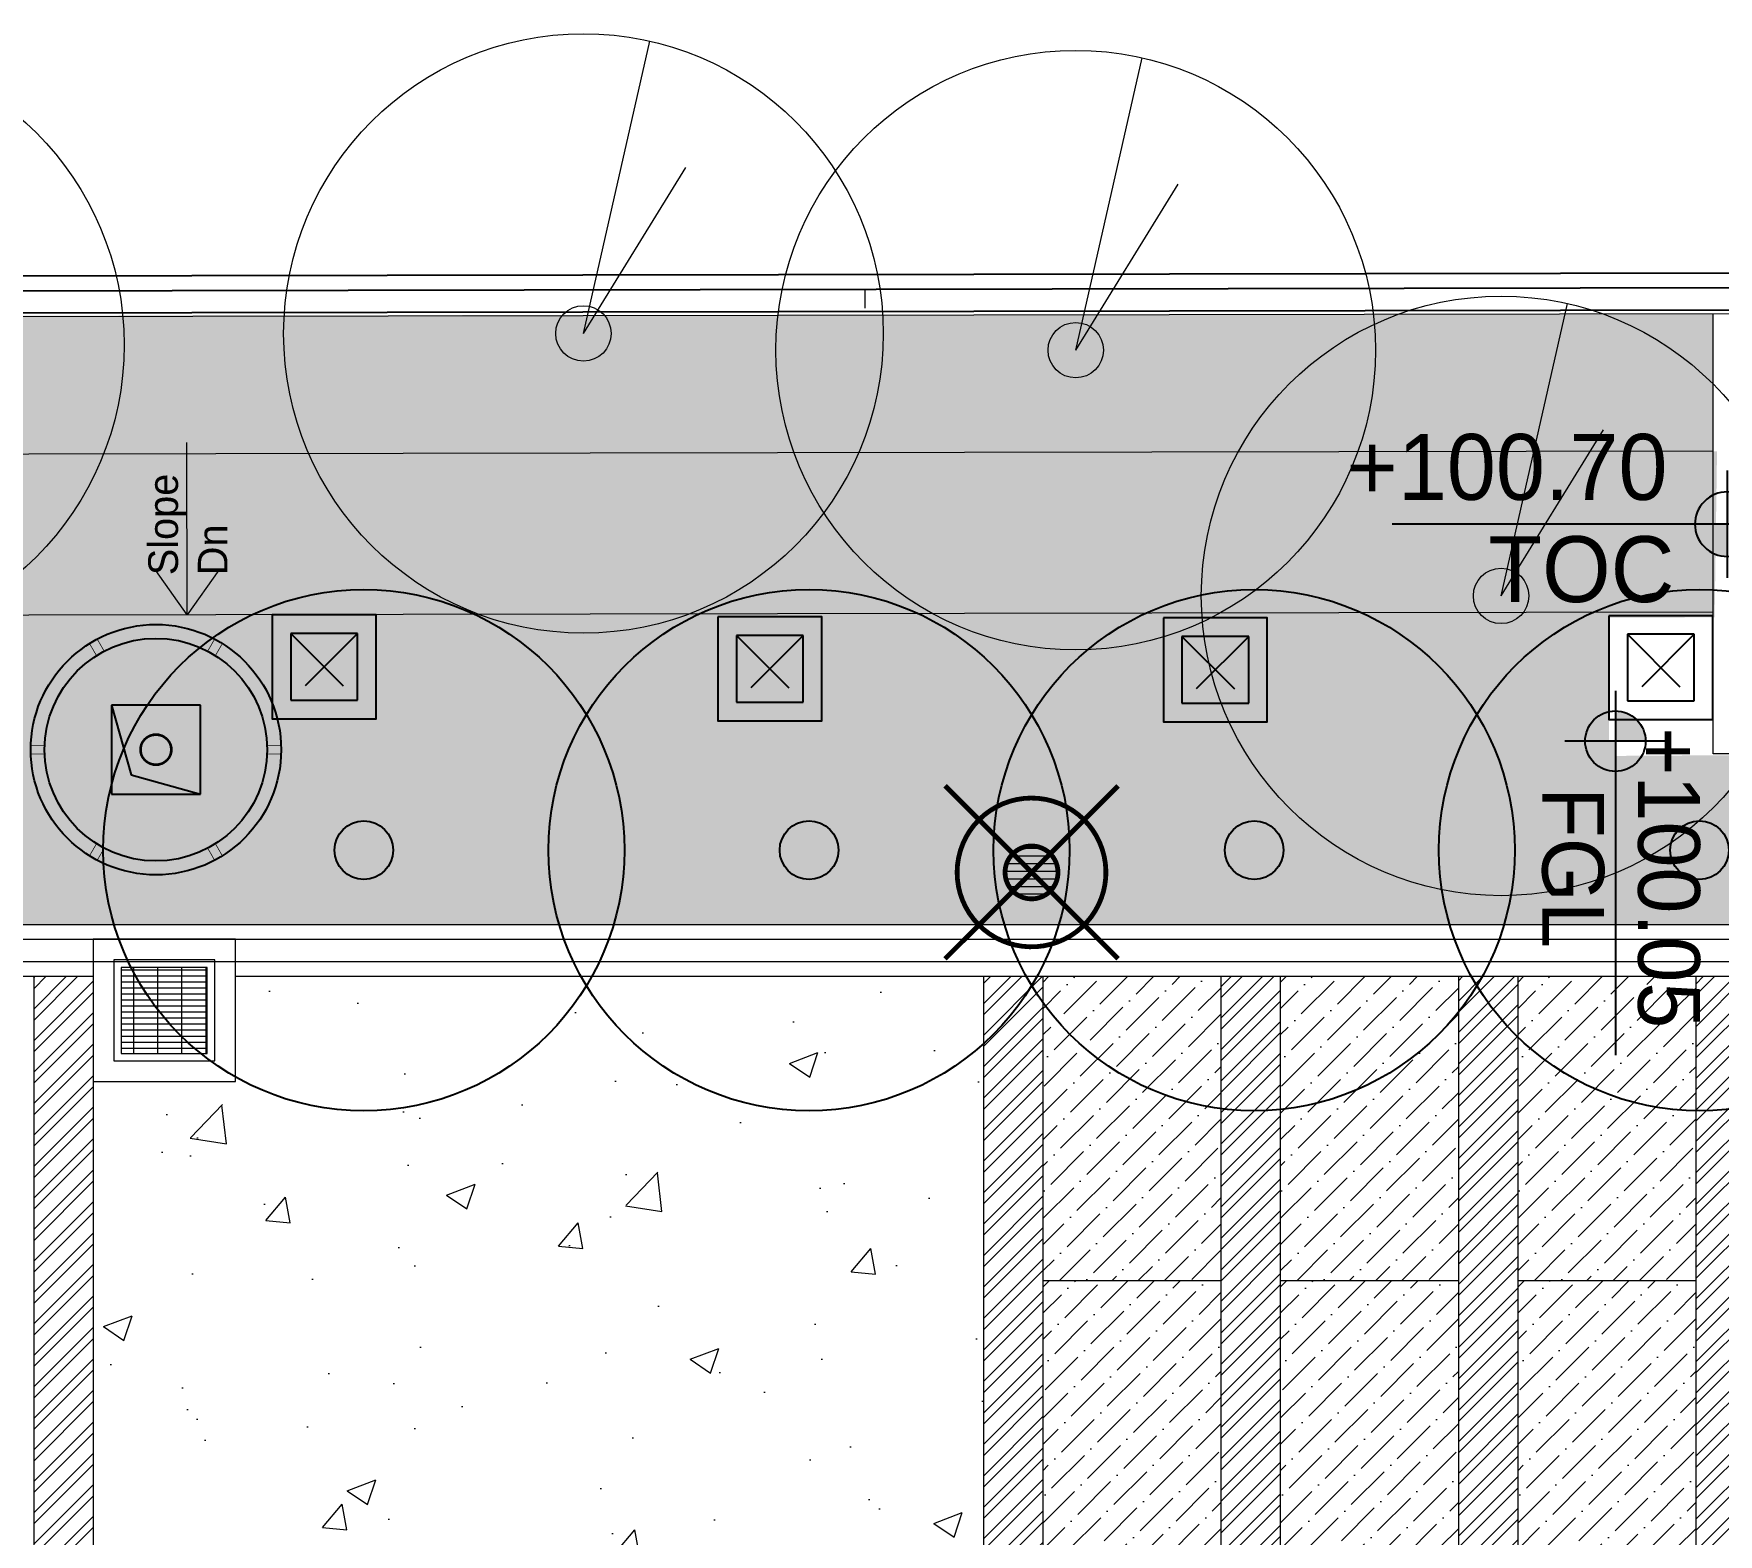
# Model space of a CAD drawing. Header units: millimetres. Extents: x 7964926 to 16080295, y -6277184 to -2986664.
# Drawn here: x 8075576 to 8086928, y -3085820 to -3075707 of the extents above; entities that cross this region are included whole.
import ezdxf

# ---------------------------------------------------------------- set-up
doc = ezdxf.new("R2010")
doc.units = ezdxf.units.MM
doc.header["$LTSCALE"] = 2000
doc.header["$MEASUREMENT"] = 0
for name, pattern in [('( Hidden )', [0.375, 0.25, -0.125]), ('1', [0, 0, 0]), ('DASHDOT', [1, 0.5, -0.25, 0, -0.25])]:
    doc.linetypes.add(name, pattern=pattern)
for name, color, linetype in [('EARTHPIT', 230, 'Continuous'), ('L - proposed trees', 74, 'Continuous'), ('L-FL', 7, 'Continuous'), ('PS$RCP', 8, 'DASHDOT')]:
    doc.layers.add(name, color=color, linetype=linetype)
for name, color, linetype, lineweight in [('L - paving', 9, 'Continuous', 5), ('L- existing trees', 76, 'Continuous', 18), ('L-CHAMBERS', 50, 'Continuous', 5), ('L-compound wall', 7, 'Continuous', 20), ('L-ELE 2', 30, 'Continuous', 15), ('L-ELE 4', 27, 'Continuous', 9), ('L-HATCH-1', 9, 'Continuous', 5), ('L-kerb', 24, 'Continuous', 13), ('L-LAWN HATCH', 96, 'Continuous', 5), ('L-lights', 213, 'Continuous', 0), ('L-Paver 400x400', 250, '1', 13), ('L-TEXT', 7, 'Continuous', 20)]:
    doc.layers.add(name, color=color, linetype=linetype, lineweight=lineweight)
doc.styles.add('Arial narrow', font='ARIALN.TTF')
doc.styles.add('Century Gothic', font='GOTHIC.TTF')
doc.styles.get("Standard").update_dxf_attribs({"font": 'romans.shx', "width": 0.75})
doc.dimstyles.new('150MM TEXT', dxfattribs={"dimtxt": 350, "dimasz": 200, "dimexe": 0, "dimexo": 0, "dimgap": 0, "dimtad": 0, "dimdec": 0, "dimdsep": 46, "dimtxsty": 'Arial narrow', "dimblk": 'ARCHTICK', "dimcen": 100, "dimclrd": 256, "dimclre": 8, "dimclrt": 6, "dimadec": 0, "dimazin": 0, "dimtfac": 1, "dimtdec": 0, "dimtofl": 0, "dimtmove": 1, "dimatfit": 3, "dimfxl": 375, "dimlwd": -1, "dimlwe": 9, "dimarcsym": 0})
pattern_1 = [(90, (0, 0), (-212.1320343, 212.1320343), [56.25, -368.0140689]), (45, (0, 0), (-212.1320343559643, 212.1320343559643), [56.25, -243.75]), (135, (0, 0), (-212.1320343559643, -212.1320343559642), [56.25, -243.75])]
pattern_2 = [(45, (0, 0), (-106.0660171779821, 106.0660171779821), []), (45, (0, 75), (-106.0660171779821, 106.0660171779821), [])]

# ---------------------------------------------------------------- blocks, each defined once
blk = doc.blocks.new('tree14 pp')
at = {"layer": 'L - proposed trees', "ltscale": 2000}
for radius in [1275.302534825622, 143.4666385081149]:
    blk.add_circle((-1172.818588513415, 1330.713593520573), radius, dxfattribs=at)
blk = doc.blocks.new('ertrt')
at = {"layer": 'L- existing trees', "color": 76, "lineweight": 5, "ltscale": 100}
for q in [(0.06719780142966947, 0.2962237633664886), (0.1037855794874414, 0.168169773592127)]:
    blk.add_line((1.77635683940025e-15, 8.881784197001252e-16), q, dxfattribs=at)
blk.add_circle((1.77635683940025e-15, 8.881784197001252e-16), 0.3037500000000001, dxfattribs=at)
at = {"layer": 'L- existing trees', "color": 42, "lineweight": 5, "ltscale": 100}
blk.add_circle((1.77635683940025e-15, 8.881784197001252e-16), 0.02806585742770773, dxfattribs=at)
blk = doc.blocks.new('cb 1')
at = {"layer": 'L-Paver 400x400', "true_color": 0x636466}
h = blk.add_hatch(dxfattribs=at)
h.set_pattern_fill('GRATE', color=251, scale=1300)
h.set_pattern_definition([(0, (0, 0), (0, 40.625), []), (90, (0, 0), (-162.5, 9.950255243072245e-15), [])])
h.paths.add_polyline_path([(8080577.548487278, -3139539.649760513), (8079997.548487278, -3139539.649760513), (8079997.548487278, -3140119.649760513), (8080577.548487278, -3140119.649760513)])
at = {"layer": 'L-CHAMBERS', "color": 8}
blk.add_lwpolyline([(8079807.548487278, -3140309.649760513), (8080767.548487278, -3140309.649760513), (8080767.548487278, -3139349.649760513), (8079807.548487278, -3139349.649760513)], close=True, dxfattribs=at)
at = {"layer": 'L-CHAMBERS', "color": 37}
for points in [[(8079947.548487278, -3140169.649760513), (8080627.548487278, -3140169.649760513), (8080627.548487278, -3139489.649760513), (8079947.548487278, -3139489.649760513)], [(8079997.548487278, -3140119.649760513), (8080577.548487278, -3140119.649760513), (8080577.548487278, -3139539.649760513), (8079997.548487278, -3139539.649760513)]]:
    blk.add_lwpolyline(points, close=True, dxfattribs=at)
blk = doc.blocks.new('finish lvl')
h = blk.add_hatch(color=256)
edge = h.paths.add_edge_path()
edge.add_ellipse((0.03779312691722225, 0.003030802937928456), major_axis=(-0.030468540123942, 0.030468540123942), ratio=0.9999999999984531, start_angle=-45.0000000000443, end_angle=45.00000000010281)
edge.add_line((-0.005295895751714852, 0.003030802937701083), (0.03779312691722236, 0.003030802937701083))
edge.add_line((0.03779312691722225, 0.003030802937928456), (0.03779312691722225, 0.04611982560686556))
edge = h.paths.add_edge_path()
edge.add_ellipse((0.03779312691722225, 0.003030802937928456), major_axis=(-0.030468540123909, 0.030468540123909), ratio=0.9999999999995983, start_angle=134.9999999999885, end_angle=224.999999999953)
edge.add_line((0.0808821495866141, 0.003030802938383204), (0.03779312691767689, 0.003030802938383204))
edge.add_line((0.03779312691722225, 0.003030802937928456), (0.03779312691722225, -0.04005821973088135))
for p, q in [((0.03779312691676751, 0.07484584072017242), (0.03779312691722225, -0.06878423484386076)), ((-0.03402191086343009, 0.00303080293815583), (0.4857257542894331, 0.003030802937473709))]:
    blk.add_line(p, q)
blk.add_ellipse((0.037793126917677, 0.00303080293815583), major_axis=(-0.030468540123953, 0.030468540123953), ratio=0.9999999999978331, start_param=1.570796326794534, end_param=7.85398163397412)
at = {"layer": 'L-FL'}
for tag, p in [('%%P0.00', (0.1256311287966128, 0.03566715156830469)), ('FIN.LVL.', (0.1074625354408454, -0.1030079454646966))]:
    blk.add_attdef(tag, p, '', height=0.08000000000000004, dxfattribs=at)
blk = doc.blocks.new('_ArchTick')
at = {"color": 0, "linetype": 'ByBlock', "const_width": 0.15}
blk.add_lwpolyline([(-0.5, -0.5), (0.5, 0.5)], dxfattribs=at)
blk = doc.blocks.new('A$C3B983C50')
at = {"layer": 'PS$RCP', "linetype": 'ByBlock', "const_width": 5}
for points in [[(-447.8557621135325, 715.7089344431206), (-400.9807621135325, 634.5190528383293)], [(-395.8942378864661, 745.7089344431205), (-349.0192378864662, 664.5190528383292)], [(395.8942378864674, 745.7089344431199), (349.0192378864673, 664.5190528383288)], [(447.8557621135336, 715.7089344431198), (400.9807621135336, 634.5190528383287)], [(-843.75, 30.0000000000001), (-750, 30.0000000000001)], [(843.75, 29.99999999999979), (750, 29.99999999999979)], [(-843.75, -29.9999999999999), (-750, -29.9999999999999)], [(843.75, -30.00000000000021), (750, -30.00000000000021)], [(-447.8557621135334, -715.70893444312), (-400.9807621135333, -634.519052838329)], [(-395.8942378864671, -745.70893444312), (-349.019237886467, -664.519052838329)], [(395.8942378864666, -745.7089344431201), (349.0192378864666, -664.519052838329)], [(447.8557621135329, -715.7089344431203), (400.9807621135329, -634.519052838329)]]:
    blk.add_lwpolyline(points, dxfattribs=at)
at = {"layer": 'PS$RCP', "color": 47, "linetype": 'ByBlock'}
blk.add_lwpolyline([(-299.9999999776483, -300.0000001089647), (299.9999999701977, -300.0000001080334), (299.9999999776483, 299.9999998789281), (-299.9999999701977, 299.9999998761341)], close=True, dxfattribs=at)
blk.add_lwpolyline([(-299.9999999701977, 299.9999998761341), (-167.1100230556912, -169.3367608031259), (299.9999999701977, -300.0000001080334)], dxfattribs=at)
at = {"layer": 'PS$RCP', "linetype": 'Continuous'}
for radius in [843.75, 750]:
    blk.add_circle((0, 0), radius, dxfattribs=at)
at = {"layer": 'PS$RCP', "color": 47, "linetype": 'ByBlock'}
for radius in [105, 100]:
    blk.add_circle((0, 0), radius, dxfattribs=at)
blk = doc.blocks.new('PL')
at = {"layer": 'L-lights'}
h = blk.add_hatch(dxfattribs=at)
h.set_pattern_fill('ANSI31', color=256, scale=32.5, style=0)
h.set_pattern_definition([(45, (5.943405767538934e-11, 1.438422714272747e-11), (-72.96458098368686, 72.96458098368687), [])])
edge = h.paths.add_edge_path()
edge.add_arc((-1.980708930204855e-10, -4.792233276873503e-11), 358.6952379030135, 89.65216382012761, 276.0669623147895)
edge.add_arc((-2.005542398819671e-10, -4.804645570288812e-11), 358.6952379030137, 276.0669623147899, 449.6521638201272)
at = {"layer": 'L-lights', "const_width": 65}
for points in [[(1.270153404675511e-09, -1658.684768646848), (1.270153404675511e-09, 1658.684768646877)], [(1658.676649893507, -2.17758473526645), (-1658.692887400218, -2.17758473526645)]]:
    blk.add_lwpolyline(points, dxfattribs=at)
for points in [[(6.123636782694438, 1008.676649893462, 1.057607136263516), (106.6097079497425, -1003.045588763812, 0.9455306849885294)], [(2.177584735642948, 358.6886279476718, 1.057607136266735), (37.91075155247358, -356.686204682835, 0.945530684985646)]]:
    blk.add_lwpolyline(points, format="xyb", close=True, dxfattribs=at)
blk = doc.blocks.new('GI-1')
at = {"layer": 'EARTHPIT', "color": 8, "linetype": '( Hidden )'}
for p, q in [((-225, 225), (224.9999999990687, -225)), ((224.9999999990687, 225), (-225, -225))]:
    blk.add_line(p, q, dxfattribs=at)
at = {"layer": 'EARTHPIT', "color": 7}
blk.add_lwpolyline([(-350, 350), (-350, -350), (349.9999999990687, -350), (349.9999999990687, 350)], close=True, dxfattribs=at)
at = {"layer": 'EARTHPIT', "color": 7, "linetype": '( Hidden )'}
blk.add_lwpolyline([(-225, 225), (-225, -225), (224.9999999990687, -225), (224.9999999990687, 225)], close=True, dxfattribs=at)

msp = doc.modelspace()

# ---------------------------------------------------------------- hatches: boundary and pattern name
at = {"layer": 'L - paving'}
h = msp.add_hatch(dxfattribs=at)
h.set_pattern_fill('AR-CONC', color=252, scale=275)
h.set_pattern_definition([(49.99999999999999, (0, 0), (1972.465502152072, -172.5683712021365), [206.25, -2268.75]), (355, (0, 0), (-381.56616743575, 2068.528367675033), [165, -1815]), (100.45144446, (164.37212275, -14.380696), (1590.899328499558, 1895.959975163731), [175.285528, -1928.140808]), (46.18420000000002, (0, 550), (2934.913659346824, -455.1780221809605), [309.3749999999999, -3403.125]), (96.63563549, (244.57604875, 512.06840575), (2570.320350604128, 2678.826152130014), [262.9284405, -2892.21284]), (351.1841639899999, (0, 550), (2570.320348900626, 2678.826150742473), [247.5, -2722.50000275]), (21, (275, 412.5), (1641.49439332577, -1107.201949329682), [206.25, -2268.75]), (326.0000000000001, (275, 412.5), (669.1171627843497, 1994.162623878846), [165, -1815]), (71.45144474, (411.7911985, 320.2331715), (2310.61153600742, 886.9606702174731), [175.2855225, -1928.140808]), (37.50000000000001, (0, 0), (33.43960212254934, 915.4580980361065), [0, -1793, 0, -1842.5, 0, -1821.875]), (7.499999999999999, (0, 0), (723.4412279659086, 1084.632207676491), [0, -1050.5, 0, -1751.75, 0, -694.375]), (327.5, (-613.25, 0), (1468.011699474125, -62.02589726954433), [0, -687.5, 0, -2145, 0, -2846.25]), (317.5, (-888.25, 0), (1603.761965691562, 275.2887014138738), [0, -893.75, 0, -1424.5, 0, -2021.25])])
h.paths.add_polyline_path([(8076936.190326476, -3082769.965250115), (8075976.190326476, -3082769.965250115), (8075976.190326478, -3082059.965250115), (8076936.190326476, -3082059.965250115)], flags=16)
h.paths.add_polyline_path([(8081161.253626472, -3089959.965259583), (8081976.190326476, -3089959.965259583), (8081976.190326476, -3082059.965250113), (8081976.057637571, -3082059.965250113), (8081016.057637572, -3082059.965250112), (8075976.123982028, -3082059.965250115), (8075976.256670929, -3090859.965240718), (8077661.253626476, -3090859.965254886), (8077661.253626476, -3089959.965259583), (8079861.253626471, -3089959.965259584), (8079861.253626472, -3090859.965273384), (8081161.253626472, -3090859.965284314)])
h = msp.add_hatch(dxfattribs=at)
h.set_pattern_fill('ANSI36', color=37, scale=1000)
h.set_pattern_definition([(45, (-7999.244672694243, -12.85777956014499), (66.29126073623884, 243.0679560328757), [312.5, -62.5, 0, -62.5])])
edge = h.paths.add_edge_path()
edge.add_line((8082376.190326478, -3084109.965291646), (8083576.19032648, -3084109.965291646))
edge.add_line((8083576.190326478, -3084109.965291646), (8083576.190326476, -3082259.965291647))
edge.add_line((8083576.190326478, -3082059.965250115), (8082376.190326478, -3082059.965250115))
edge.add_line((8082376.190326478, -3082088.429925256), (8082376.190326478, -3084109.965291647))
h = msp.add_hatch(dxfattribs=at)
h.set_pattern_fill('ANSI36', color=37, scale=1000)
h.set_pattern_definition([(45, (-6399.244672694243, -12.85777956014499), (66.29126073623884, 243.0679560328757), [312.5, -62.5, 0, -62.5])])
edge = h.paths.add_edge_path()
edge.add_line((8083976.190326478, -3084109.965291646), (8085176.190326481, -3084109.965291647))
edge.add_line((8085176.19032648, -3084109.965291646), (8085176.190326477, -3082259.965291647))
edge.add_line((8085176.190326478, -3082059.965250115), (8083976.190326478, -3082059.965250115))
edge.add_line((8083976.190326478, -3082259.965291648), (8083976.190326478, -3084109.965291647))
h = msp.add_hatch(dxfattribs=at)
h.set_pattern_fill('ANSI36', color=37, scale=1000)
h.set_pattern_definition([(45, (-4799.244672694243, -12.85777956014499), (66.29126073623884, 243.0679560328757), [312.5, -62.5, 0, -62.5])])
edge = h.paths.add_edge_path()
edge.add_line((8085576.190326478, -3084109.965291646), (8086776.190326478, -3084109.965291646))
edge.add_line((8086776.190326478, -3084109.965291646), (8086776.190326478, -3082259.965291647))
edge.add_line((8086776.190326478, -3082059.965250115), (8085576.190326478, -3082059.965250115))
edge.add_line((8085576.190326478, -3082259.965291648), (8085576.190326478, -3084109.965291647))
h = msp.add_hatch(dxfattribs=at)
h.set_pattern_fill('ANSI36', color=256, scale=1000)
h.set_pattern_definition([(45, (8014508.394059982, -3160507.563907777), (66.29126073623884, 243.0679560328757), [312.5, -62.5, 0, -62.5])])
h.paths.add_polyline_path([(8082376.190326475, -3089959.965259583), (8083576.190326479, -3089959.965259583), (8083576.190326476, -3084109.965291646), (8082376.190326476, -3084109.965291646)])
h = msp.add_hatch(dxfattribs=at)
h.set_pattern_fill('ANSI36', color=256, scale=1000)
h.set_pattern_definition([(45, (8016108.394059982, -3160507.563907777), (66.29126073623884, 243.0679560328757), [312.5, -62.5, 0, -62.5])])
h.paths.add_polyline_path([(8083976.190326478, -3089959.965259583), (8085176.190326481, -3089959.965259583), (8085176.190326477, -3084109.965291646), (8083976.190326476, -3084109.965291646)])
h = msp.add_hatch(dxfattribs=at)
h.set_pattern_fill('ANSI36', color=256, scale=1000)
h.set_pattern_definition([(45, (8017708.394059982, -3160507.563907777), (66.29126073623884, 243.0679560328757), [312.5, -62.5, 0, -62.5])])
h.paths.add_polyline_path([(8085576.190326476, -3090509.965240724), (8086776.190326476, -3090509.965240724), (8086776.190326478, -3084109.965291646), (8085576.19032648, -3084109.965291646)])
at = {"layer": 'L-HATCH-1'}
h = msp.add_hatch(dxfattribs=at)
h.set_pattern_fill('STEEL', color=26, scale=1200)
h.set_pattern_definition(pattern_2)
h.paths.add_polyline_path([(8075576.190326479, -3090859.965240719), (8075976.190326482, -3090859.965240718), (8075976.190326479, -3082059.965250114), (8075576.190326477, -3082059.965250114)])
h = msp.add_hatch(dxfattribs=at)
h.set_pattern_fill('STEEL', color=26, scale=1200)
h.set_pattern_definition(pattern_2)
h.paths.add_polyline_path([(8081976.190326481, -3089959.965259583), (8082376.190326482, -3089959.965259583), (8082376.190326479, -3082059.965250114), (8081976.190326477, -3082059.965250114)])
h = msp.add_hatch(dxfattribs=at)
h.set_pattern_fill('STEEL', color=26, scale=1200)
h.set_pattern_definition(pattern_2)
h.paths.add_polyline_path([(8083576.190326481, -3089959.965259583), (8083976.190326482, -3089959.965259583), (8083976.190326479, -3082059.965250114), (8083576.190326477, -3082059.965250114)])
h = msp.add_hatch(dxfattribs=at)
h.set_pattern_fill('STEEL', color=26, scale=1200)
h.set_pattern_definition(pattern_2)
h.paths.add_polyline_path([(8085211.386266002, -3089959.965259583), (8085211.386266002, -3090509.965240724), (8085576.190326482, -3090509.965240724), (8085576.190326479, -3082059.965250114), (8085176.190326477, -3082059.965250114), (8085176.190326481, -3089959.965259583)])
h = msp.add_hatch(dxfattribs=at)
h.set_pattern_fill('STEEL', color=26, scale=1200)
h.set_pattern_definition(pattern_2)
h.paths.add_polyline_path([(8086776.190326481, -3090509.965240724), (8087176.190326482, -3090509.965240724), (8087176.190326479, -3082059.965250114), (8086776.190326477, -3082059.965250114)])
at = {"layer": 'L-LAWN HATCH'}
h = msp.add_hatch(dxfattribs=at)
h.set_pattern_fill('GRASS', color=256, scale=300)
h.set_pattern_definition(pattern_1)
h.paths.add_polyline_path([(8023836.266968619, -3078632.394238943), (8086892.232746023, -3078521.266226956), (8086892.232746023, -3077596.228386074), (8023836.018267598, -3077657.393877757)])
h = msp.add_hatch(dxfattribs=at)
h.set_pattern_fill('GRASS', color=256, scale=250)
h.set_pattern_definition([(90, (-9.313225746154785e-10, 101.0593296098523), (-176.77669525, 176.77669525), [46.875, -306.6783907499999]), (45, (-9.313225746154785e-10, 101.0593296098523), (-176.7766952966369, 176.7766952966369), [46.875, -203.125]), (135, (-9.313225746154785e-10, 101.0593296098523), (-176.7766952966369, -176.7766952966369), [46.875, -203.125])])
h.paths.add_polyline_path([(8023838.179138297, -3079717.392553968), (8086903.015400528, -3079641.651666423), (8086919.099973368, -3078522.20233643), (8023836.266968619, -3078632.394238943)])
h = msp.add_hatch(dxfattribs=at)
h.set_pattern_fill('GRASS', color=256, scale=300)
h.set_pattern_definition(pattern_1)
h.paths.add_polyline_path([(8070802.115992428, -3079658.225630755), (8070802.115992427, -3080459.96270037), (8075231.992606075, -3080459.96270037), (8075231.992606074, -3081709.965250115), (8088673.884503366, -3081709.965250115), (8088673.884503366, -3080559.965179924), (8086190.790704894, -3080574.857942481), (8086191.184097411, -3079607.503419814), (8023839.463245292, -3079717.390290895), (8023836.132914577, -3080459.965250116), (8028136.254767038, -3080459.965250116), (8028136.254767038, -3081709.965250115), (8070731.992606069, -3081709.965250114), (8070731.99260607, -3080618.225630755), (8069842.115992427, -3080618.225630755), (8069842.115992427, -3079658.225630755)])

# ---------------------------------------------------------------- linework, layer by layer
at = {"layer": 'L-compound wall', "color": 7, "lineweight": 25}
msp.add_line((8175894.173612098, -3077264.37366557), (7980951.335808288, -3077607.935289741), dxfattribs=at)
at = {"layer": 'L-compound wall', "lineweight": 25}
msp.add_lwpolyline([(8175893.586245873, -3077164.374301981), (7980862.945159239, -3077508.090668121), (7978305.124828079, -3097896.607832287), (7976331.01029449, -3114636.526972916), (7971810.414036102, -3151672.070342278), (7992932.742771153, -3151954.453417468), (8024764.788228069, -3151685.265464583), (8063758.699941444, -3151406.280851228), (8108734.296880024, -3151866.177734863), (8174286.973501227, -3153236.992930519), (8175095.256693388, -3114965.032729664), (8270296.784206889, -3115122.376169953), (8270280.009804663, -3116338.856435483), (8274728.881882717, -3116451.333088821), (8275279.372631292, -3076529.724445269), (8270829.795642485, -3076468.367926075)], close=True, dxfattribs=at)
for points in [[(8270829.928331669, -3076468.36793568), (8270829.928331386, -3076468.367935676), (8175893.718934774, -3077164.374311582), (7980863.07784814, -3077508.090677722), (7978305.25751698, -3097896.607841888), (7976331.142983392, -3114636.526982518), (7971810.546725001, -3151672.070351879), (7992932.875460055, -3151954.45342707), (8024764.920916971, -3151685.265474184), (8063758.832630344, -3151406.280860829), (8108734.429568924, -3151866.177744464), (8174287.106190126, -3153236.992940121), (8175095.389382288, -3114965.032739266), (8270296.916895788, -3115122.376179554), (8270280.142493565, -3116338.856445082)], [(8175894.925238416, -3077414.372573871), (7981058.521210873, -3077757.746622231), (7978568.982863449, -3097601.984588814), (7978444.955071006, -3097586.424810406)]]:
    msp.add_lwpolyline(points, dxfattribs=at)
at = {"layer": 'L-compound wall'}
msp.add_lwpolyline([(8175894.969297625, -3077439.372535047), (7981080.585700911, -3077782.707775236), (7978593.788421935, -3097605.096544496)], dxfattribs=at)
at = {"layer": 'L-ELE 2'}
for p, q in [((8081176.022965286, -3077431.258006399), (8081176.464215213, -3077556.257421713)), ((8086892.232746024, -3080559.965179922), (8086892.232746021, -3077596.228386073)), ((8087092.232746022, -3080559.965179922), (8086892.232746024, -3080559.965179922))]:
    msp.add_line(p, q, dxfattribs=at)
at = {"layer": 'L-ELE 4'}
for p, q in [((8082376.190326478, -3084109.965291646), (8083576.190326478, -3084109.965291646)), ((8083976.190326478, -3084109.965291646), (8085176.190326478, -3084109.965291646)), ((8085576.190326478, -3084109.965291646), (8086776.190326478, -3084109.965291646)), ((8075576.190326478, -3084309.965291396), (8075576.190326478, -3090859.965240718)), ((8075976.190326478, -3084309.965291396), (8075976.190326478, -3090859.965240718))]:
    msp.add_line(p, q, dxfattribs=at)
for points in [[(8075976.190326478, -3081959.965291648), (8075976.190326478, -3084309.965291396)], [(8075576.190326478, -3082059.965250115), (8075576.190326478, -3084309.965291396)], [(8081976.190326478, -3082059.965250115), (8081976.190326478, -3089959.965259583)], [(8082376.190326478, -3082059.965250115), (8082376.190326478, -3089959.965259583)], [(8083576.190326478, -3082059.965250115), (8083576.190326478, -3089959.965259583)], [(8083976.190326478, -3082059.965250115), (8083976.190326478, -3089959.965259583)], [(8085176.190326478, -3082059.965250115), (8085176.190326478, -3089959.965259583)], [(8085576.190326478, -3082059.965250115), (8085576.190326478, -3090509.965240724)], [(8086776.190326478, -3082059.965250115), (8086776.190326478, -3090509.965240724)]]:
    msp.add_lwpolyline(points, dxfattribs=at)
at = {"layer": 'L-kerb'}
for p, q in [((8075231.992606074, -3081709.965250115), (8088673.884503366, -3081709.965250114)), ((8075231.992606074, -3081709.965250115), (8088673.884503366, -3081709.965250114)), ((8075231.992606074, -3081809.965250115), (8090376.057637578, -3081809.965250115)), ((8075231.992606074, -3081959.965250115), (8090376.057637578, -3081959.965250115))]:
    msp.add_line(p, q, dxfattribs=at)
at = {"layer": 'L-kerb', "color": 252}
for p, q in [((8070811.859917167, -3082059.965250115), (8075976.190326476, -3082059.965250115)), ((8076936.190326476, -3082059.965250115), (8090376.057637577, -3082059.965250115))]:
    msp.add_line(p, q, dxfattribs=at)
at = {"layer": 'L-LAWN HATCH'}
for points in [[(8086892.232746023, -3078521.266226956), (8023836.266968619, -3078632.394238943)], [(8086892.232746023, -3079606.267911933), (8023838.179138297, -3079717.392553968)]]:
    msp.add_lwpolyline(points, dxfattribs=at)

# ---------------------------------------------------------------- block references
at = {"layer": 'EARTHPIT'}
for p in [(8077533.857891308, -3079974.691116759), (8080536.285928546, -3079987.354990606), (8083538.460250469, -3079994.513756492), (8086540.790704893, -3079979.57180453)]:
    msp.add_blockref('GI-1', p, dxfattribs=at)
at = {"layer": 'L - proposed trees', "color": 1, "xscale": 1.377, "yscale": 1.377, "zscale": 1.377}
for p in [(8079415.72652369, -3083042.357909674), (8082415.72652369, -3083042.357909674), (8085415.72652369, -3083042.357909674), (8088415.72652369, -3083042.357909674)]:
    msp.add_blockref('tree14 pp', p, dxfattribs=at)
at = {"layer": 'L- existing trees', "color": 76, "xscale": 6650.731877566092, "yscale": 6650.731877566092, "zscale": 6650.731877566092}
for p in [(8074165.661960922, -3077804.454276207), (8079280.624309879, -3077727.615687284), (8082597.723539025, -3077840.210998132), (8085463.953129828, -3079496.363748573)]:
    msp.add_blockref('ertrt', p, dxfattribs=at)
at = {"layer": 'L-CHAMBERS', "color": 8}
msp.add_blockref('cb 1', (-3831.358160801232, 57539.68451039819), dxfattribs=at)
at = {"layer": 'L-FL', "ltscale": 0.5}
ref = msp.add_blockref('finish lvl', (8087177.625525776, -3079028.300496374), dxfattribs=dict(at, xscale=-5040.638073834228, yscale=5040.638073834228, zscale=5040.638073834228, rotation=1.025851403824163e-08))
ref.add_attrib('FIN.LVL.', 'TOC', (8085377.256799618, -3079538.235142094, 1.936940829120681e-06), dxfattribs={"ltscale": 0.5, "height": 444.3371178645788, "rotation": 1.280660469138849e-07, "style": 'Century Gothic'})
ref.add_attrib('%%P0.00', '+100.70', (8084421.012982905, -3078849.325329524), dxfattribs={"ltscale": 0.5, "height": 444.3371178645788, "rotation": 1.280660469138849e-07, "style": 'Century Gothic'})
ref = msp.add_blockref('finish lvl', (8086219.537917654, -3080296.75986693), dxfattribs=dict(at, xscale=4725.606725092181, yscale=4725.606725092181, zscale=4725.606725092181, rotation=270.0002105367194))
ref.add_attrib('FIN.LVL.', 'FGL', (8085741.475123321, -3080785.600269021, 1.815885305416463e-06), dxfattribs={"ltscale": 0.5, "height": 416.5668000027068, "rotation": 270.0002104445316, "style": 'Century Gothic'})
ref.add_attrib('%%P0.00', '+100.05', (8086387.330283859, -3080381.429820652), dxfattribs={"ltscale": 0.5, "height": 416.5668000027068, "rotation": 270.0002104445316, "style": 'Century Gothic'})
at = {"layer": 'L-lights', "color": 6, "xscale": 0.497007000161001, "yscale": 0.497007000161001, "zscale": 0.497007000161001, "rotation": 135.0000000000014}
msp.add_blockref('PL', (8082299.854501285, -3081359.965250115, -4.067809189970877e-05), dxfattribs=at)
at = {"layer": 'PS$RCP', "color": 7}
msp.add_blockref('A$C3B983C50', (8076399.909807186, -3080532.61369946), dxfattribs=at)

# ---------------------------------------------------------------- texts
at = {"layer": 'L-TEXT', "color": 0, "insert": (8076348.513293466, -3079356.886171277), "char_height": 200, "width": 17115.75000000047, "attachment_point": 1, "rotation": 90, "style": 'Arial narrow'}
msp.add_mtext('{\\fCentury Gothic|b0|i0|c0|p34;Slope \\PDn}', dxfattribs=at)

# ---------------------------------------------------------------- leaders
at = {"layer": 'L-ELE 4', "color": 2}
msp.add_leader([(8076611.220017101, -3079624.386871681), (8076609.17379338, -3078463.323962376)], dimstyle='150MM TEXT', override={"dimasz": 300, "dimgap": 0, "dimtad": 0, "dimclrd": 4, "dimldrblk": 'Open90'}, dxfattribs=at)

doc.saveas('drawing.dxf')
